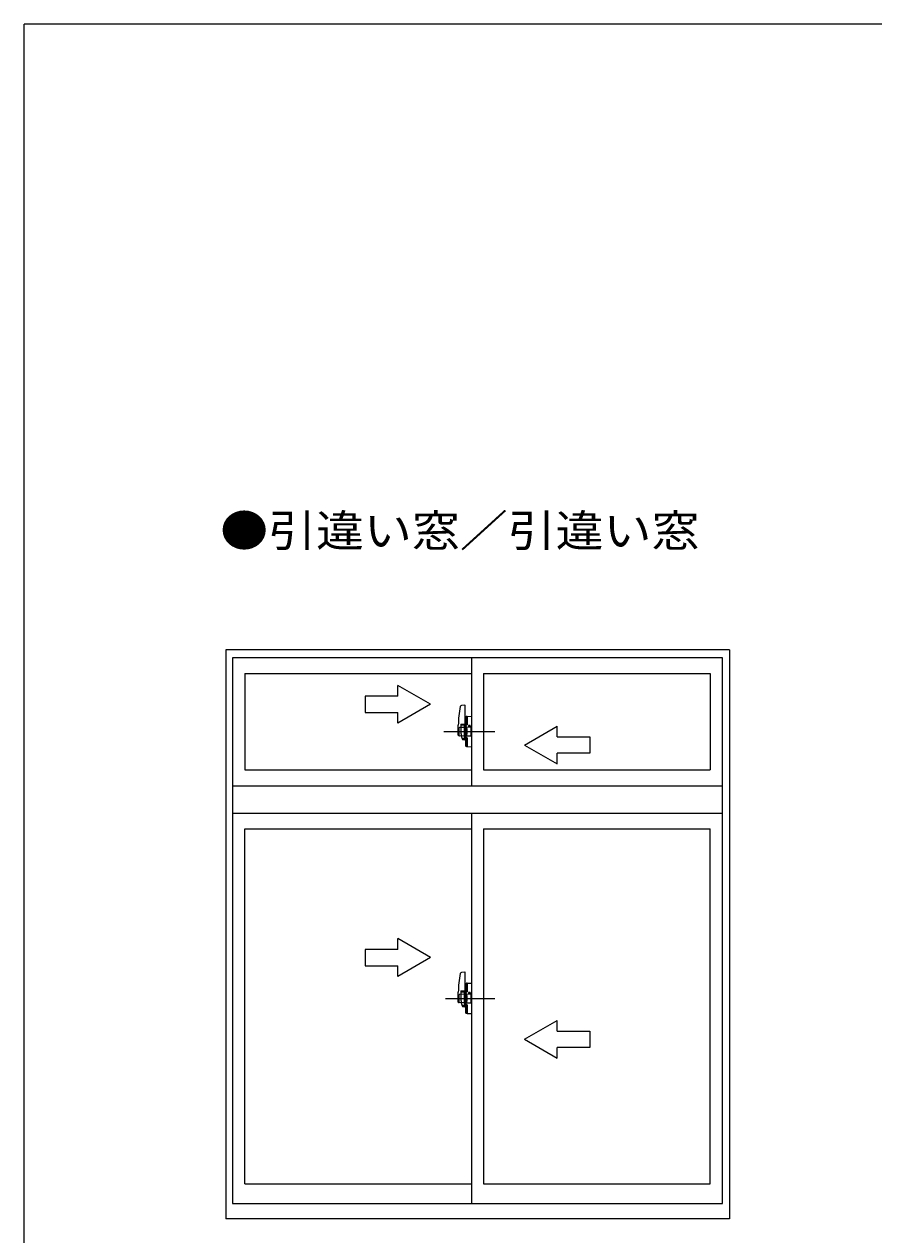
# Model space of a CAD drawing. Units: millimetres, scale not verified. Extents: x -594 to 539, y -420 to 386.
# Drawn here: x -590 to -434, y 159.8 to 382 of the extents above; entities that cross this region are included whole.
import ezdxf
from ezdxf.enums import TextEntityAlignment as Align

# ---------------------------------------------------------------- set-up
doc = ezdxf.new("R2010")
doc.units = ezdxf.units.MM
doc.header["$LTSCALE"] = 2
doc.layers.add('0-1_YKK_ZWAK', color=7, linetype='Continuous', lineweight=9)
doc.layers.add('0-5_YKK_A1', color=4, linetype='Continuous', lineweight=9)
doc.layers.add('0-2_USER1', color=7, linetype='Continuous')
doc.styles.add('ＭＳ ゴシック', font='')
doc.styles.get('ＭＳ ゴシック').set_extended_font_data('MS Gothic')

msp = doc.modelspace()

# ---------------------------------------------------------------- linework, layer by layer
at = {"layer": '0-1_YKK_ZWAK'}
for p in [(-590, -368), (510, 382)]:
    msp.add_line(p, (-590, 382), dxfattribs=at)
at = {"layer": '0-5_YKK_A1'}
for p, q in [((-460.5, 267.174), (-553, 267.174)), ((-553, 267.174), (-553, 162.674)), ((-460.5, 267.174), (-460.5, 162.674)), ((-507.876, 265.674), (-507.876, 242.174)), ((-549.5, 262.824), (-549.5, 245.124)), ((-549.5, 262.824), (-507.876, 262.824)), ((-505.625, 262.824), (-505.625, 245.124)), ((-505.625, 262.824), (-464, 262.824)), ((-464, 262.824), (-464, 245.124)), ((-521.375, 258.674), (-521.375, 260.638)), ((-515.375, 257.174), (-521.375, 260.638)), ((-527.375, 258.674), (-527.375, 255.674)), ((-521.375, 258.674), (-527.375, 258.674)), ((-527.375, 255.674), (-521.375, 255.674)), ((-515.375, 257.174), (-521.375, 253.71)), ((-521.375, 253.71), (-521.375, 255.674)), ((-509.08, 256.969), (-509.686, 256.938)), ((-508.995, 251.334), (-508.995, 256.889)), ((-510.275, 251.506), (-510.275, 253.338)), ((-509.795, 253.539), (-509.795, 251.853)), ((-509.795, 253.539), (-509.155, 253.539)), ((-509.795, 253.374), (-509.155, 253.374)), ((-509.155, 251.334), (-509.155, 253.374)), ((-508.995, 253.379), (-508.995, 250.79)), ((-508.875, 254.862), (-508.875, 253.414)), ((-508.675, 253.414), (-508.875, 253.414)), ((-508.875, 253.365), (-508.635, 253.374)), ((-508.875, 253.365), (-508.875, 250.982)), ((-508.835, 253.374), (-508.835, 253.414)), ((-508.635, 253.374), (-508.835, 253.374)), ((-508.675, 254.942), (-508.795, 254.942)), ((-508.675, 254.942), (-508.675, 253.414)), ((-508.675, 254.902), (-508.635, 254.902)), ((-508.635, 254.947), (-507.876, 254.974)), ((-508.635, 254.947), (-508.635, 253.374)), ((-508.635, 254.902), (-508.635, 253.374)), ((-507.876, 254.974), (-507.876, 249.374)), ((-512.946, 252.174), (-503.597, 252.174)), ((-509.155, 251.334), (-510.162, 251.386)), ((-510.115, 251.422), (-510.115, 252.829)), ((-509.155, 252.918), (-510.078, 252.869)), ((-509.155, 253.214), (-509.155, 251.534)), ((-509.155, 250.791), (-509.155, 251.334)), ((-508.995, 251.334), (-509.155, 251.334)), ((-508.875, 252.95), (-508.995, 252.945)), ((-508.995, 251.402), (-508.995, 252.945)), ((-508.876, 251.398), (-508.995, 251.402)), ((-508.795, 251.451), (-508.795, 252.897)), ((-508.718, 252.976), (-507.998, 253.002)), ((-508.718, 251.371), (-507.998, 251.346)), ((-508.427, 253.23), (-508.427, 253.118)), ((-508.131, 253.27), (-508.387, 253.27)), ((-508.387, 253.078), (-508.131, 253.078)), ((-508.091, 253.23), (-508.091, 253.118)), ((-507.915, 251.426), (-507.915, 252.922)), ((-507.915, 252.23), (-507.876, 252.23)), ((-507.915, 251.854), (-507.876, 251.854)), ((-498.126, 249.674), (-492.125, 253.138)), ((-492.125, 251.174), (-492.125, 253.138)), ((-492.125, 251.174), (-486.125, 251.174)), ((-486.125, 251.174), (-486.125, 248.174)), ((-509.475, 250.63), (-509.475, 250.791)), ((-509.155, 250.791), (-509.475, 250.791)), ((-509.155, 250.63), (-509.475, 250.63)), ((-508.875, 250.982), (-508.635, 250.974)), ((-508.875, 249.486), (-508.875, 250.934)), ((-508.675, 250.934), (-508.875, 250.934)), ((-508.835, 250.974), (-508.835, 250.934)), ((-508.635, 250.974), (-508.835, 250.974)), ((-508.675, 249.406), (-508.795, 249.406)), ((-508.675, 249.406), (-508.675, 250.934)), ((-508.675, 249.446), (-508.635, 249.446)), ((-508.635, 250.974), (-508.635, 249.4)), ((-508.635, 249.446), (-508.635, 250.974)), ((-508.635, 249.4), (-507.876, 249.374)), ((-498.126, 249.674), (-492.125, 246.21)), ((-492.125, 246.21), (-492.125, 248.174)), ((-486.125, 248.174), (-492.125, 248.174)), ((-549.5, 245.124), (-507.876, 245.124)), ((-505.625, 245.124), (-464, 245.124)), ((-551.75, 242.174), (-461.75, 242.174)), ((-551.75, 237.174), (-461.75, 237.174)), ((-507.876, 237.174), (-507.879, 165.524)), ((-549.5, 169.124), (-549.5, 234.324)), ((-549.5, 234.324), (-507.876, 234.324)), ((-505.625, 234.324), (-464, 234.324)), ((-505.625, 234.324), (-505.625, 169.124)), ((-464, 169.124), (-464, 234.324)), ((-521.379, 212.174), (-521.379, 214.138)), ((-515.379, 210.674), (-521.379, 214.138)), ((-527.379, 212.174), (-527.379, 209.174)), ((-521.379, 212.174), (-527.379, 212.174)), ((-527.379, 209.174), (-521.379, 209.174)), ((-515.379, 210.674), (-521.379, 207.21)), ((-521.379, 207.21), (-521.379, 209.174)), ((-509.08, 207.969), (-509.686, 207.938)), ((-508.995, 202.334), (-508.995, 207.889)), ((-509.795, 204.539), (-509.795, 202.853)), ((-509.795, 204.539), (-509.155, 204.539)), ((-508.875, 205.862), (-508.875, 204.414)), ((-508.675, 205.942), (-508.795, 205.942)), ((-508.675, 205.942), (-508.675, 204.414)), ((-508.675, 205.902), (-508.635, 205.902)), ((-508.635, 205.947), (-507.876, 205.974)), ((-508.635, 205.947), (-508.635, 204.374)), ((-508.635, 205.902), (-508.635, 204.374)), ((-507.876, 205.974), (-507.876, 200.374)), ((-512.646, 203.174), (-503.597, 203.174)), ((-510.275, 202.506), (-510.275, 204.338)), ((-509.155, 202.334), (-510.162, 202.386)), ((-510.115, 202.422), (-510.115, 203.829)), ((-509.155, 203.918), (-510.078, 203.869)), ((-509.795, 204.374), (-509.155, 204.374)), ((-509.155, 202.334), (-509.155, 204.374)), ((-509.155, 204.214), (-509.155, 202.534)), ((-509.155, 201.791), (-509.155, 202.334)), ((-508.995, 202.334), (-509.155, 202.334)), ((-508.995, 204.379), (-508.995, 201.79)), ((-508.875, 203.95), (-508.995, 203.946)), ((-508.995, 202.402), (-508.995, 203.946)), ((-508.876, 202.398), (-508.995, 202.402)), ((-508.675, 204.414), (-508.875, 204.414)), ((-508.875, 204.365), (-508.635, 204.374)), ((-508.875, 204.365), (-508.875, 201.982)), ((-508.835, 204.374), (-508.835, 204.414)), ((-508.635, 204.374), (-508.835, 204.374)), ((-508.795, 202.451), (-508.795, 203.896)), ((-508.718, 203.976), (-507.998, 204.002)), ((-508.718, 202.371), (-507.998, 202.346)), ((-508.427, 204.23), (-508.427, 204.118)), ((-508.131, 204.27), (-508.387, 204.27)), ((-508.387, 204.078), (-508.131, 204.078)), ((-508.091, 204.23), (-508.091, 204.118)), ((-507.915, 202.426), (-507.915, 203.922)), ((-507.915, 203.23), (-507.876, 203.23)), ((-507.915, 202.854), (-507.876, 202.854)), ((-509.475, 201.63), (-509.475, 201.791)), ((-509.155, 201.791), (-509.475, 201.791)), ((-509.155, 201.63), (-509.475, 201.63)), ((-508.875, 201.982), (-508.635, 201.974)), ((-508.875, 200.486), (-508.875, 201.934)), ((-508.675, 201.934), (-508.875, 201.934)), ((-508.835, 201.974), (-508.835, 201.934)), ((-508.635, 201.974), (-508.835, 201.974)), ((-508.675, 200.406), (-508.795, 200.406)), ((-508.675, 200.406), (-508.675, 201.934)), ((-508.675, 200.446), (-508.635, 200.446)), ((-508.635, 201.974), (-508.635, 200.4)), ((-508.635, 200.446), (-508.635, 201.974)), ((-508.635, 200.4), (-507.876, 200.374)), ((-498.126, 195.674), (-492.125, 199.138)), ((-492.125, 197.174), (-492.125, 199.138)), ((-498.126, 195.674), (-492.125, 192.21)), ((-492.125, 197.174), (-486.125, 197.174)), ((-486.125, 197.174), (-486.125, 194.174)), ((-492.125, 192.21), (-492.125, 194.174)), ((-486.125, 194.174), (-492.125, 194.174)), ((-549.5, 169.124), (-507.876, 169.124)), ((-505.625, 169.124), (-464, 169.124)), ((-460.5, 162.674), (-553, 162.674))]:
    msp.add_line(p, q, dxfattribs=at)
msp.add_lwpolyline([(-461.754, 165.524), (-461.75, 265.674), (-551.75, 265.674), (-551.754, 165.524)], close=True, dxfattribs=at)
for centre, radius, start, end in [((-494.275, 253.338), 16, 167.68996, 180), ((-509.673, 256.698), 0.24, 93, 167.68996), ((-509.076, 256.889), 0.08, 0, 93), ((-509.155, 253.379), 0.16, 0, 90), ((-508.795, 254.862), 0.08, 90, 180), ((-510.155, 251.506), 0.12, 180, 266.99998), ((-510.075, 252.829), 0.04, 93, 180), ((-510.075, 251.422), 0.04, 180, 266.99998), ((-507.295, 252.015), 2.5, 180, 195.13078), ((-507.295, 251.853), 2.5, 180, 191.27036), ((-507.295, 251.853), 2.5, 191.27036, 209.30811), ((-507.295, 252.015), 2.5, 195.13078, 209.30811), ((-508.715, 252.897), 0.08, 91.99998, 180), ((-508.715, 251.451), 0.08, 180, 268), ((-510.759, 252.174), 2.12, 338.79871, 21.20128), ((-508.387, 253.23), 0.04, 90, 180), ((-508.387, 253.118), 0.04, 180, 270), ((-508.131, 253.23), 0.04, 0, 90), ((-508.131, 253.118), 0.04, 270, 0), ((-507.995, 252.922), 0.08, 0, 91.99998), ((-507.995, 251.426), 0.08, 268, 0), ((-509.155, 250.79), 0.16, 270, 0), ((-508.795, 249.486), 0.08, 180, 270), ((-494.275, 204.338), 16, 167.68996, 180), ((-509.673, 207.698), 0.24, 93, 167.68996), ((-509.076, 207.889), 0.08, 0, 93), ((-509.155, 204.379), 0.16, 0, 90), ((-508.795, 205.862), 0.08, 90, 180), ((-510.155, 202.506), 0.12, 180, 266.99998), ((-510.075, 203.829), 0.04, 93, 180), ((-510.075, 202.422), 0.04, 180, 266.99998), ((-507.295, 203.015), 2.5, 180, 195.13078), ((-507.295, 202.853), 2.5, 180, 191.27036), ((-507.295, 202.853), 2.5, 191.27036, 209.30811), ((-507.295, 203.015), 2.5, 195.13078, 209.30811), ((-508.715, 203.896), 0.08, 91.99998, 180), ((-508.715, 202.451), 0.08, 180, 268), ((-510.759, 203.174), 2.12, 338.79871, 21.20128), ((-508.387, 204.23), 0.04, 90, 180), ((-508.387, 204.118), 0.04, 180, 270), ((-508.131, 204.23), 0.04, 0, 90), ((-508.131, 204.118), 0.04, 270, 0), ((-507.995, 203.922), 0.08, 0, 91.99998), ((-507.995, 202.426), 0.08, 268, 0), ((-509.155, 201.79), 0.16, 270, 0), ((-508.795, 200.486), 0.08, 180, 270)]:
    msp.add_arc(centre, radius, start, end, dxfattribs=at)

# ---------------------------------------------------------------- texts
at = {"layer": '0-2_USER1', "style": 'ＭＳ ゴシック', "width": 1.1}
msp.add_text('●引違い窓／引違い窓', height=5.865, dxfattribs=at).set_placement((-554.005, 284.346), align=Align.BOTTOM_LEFT)

doc.saveas('drawing.dxf')
